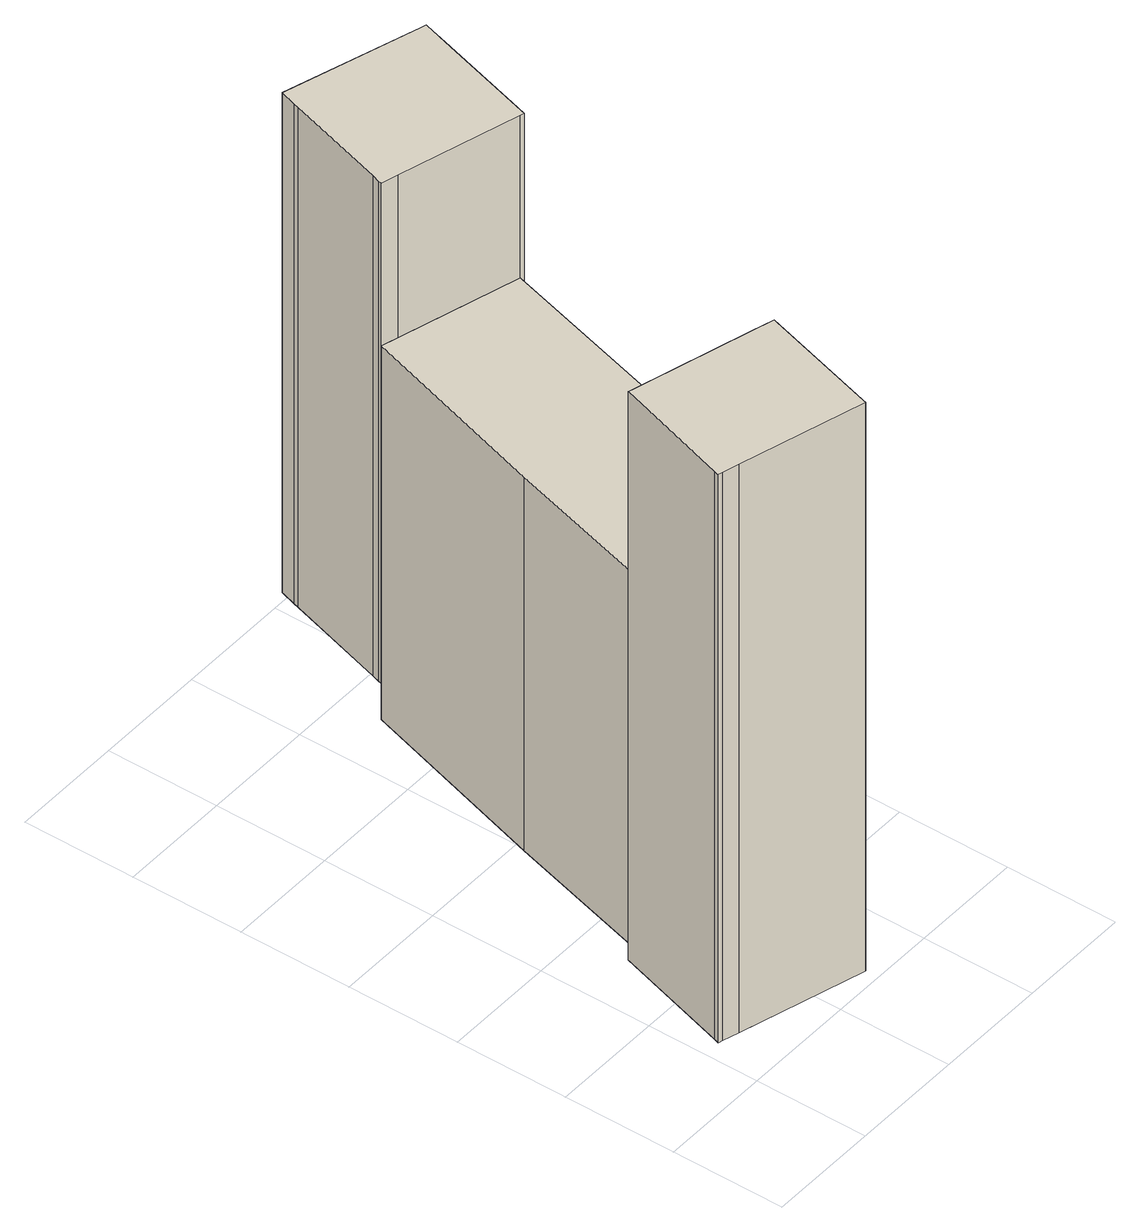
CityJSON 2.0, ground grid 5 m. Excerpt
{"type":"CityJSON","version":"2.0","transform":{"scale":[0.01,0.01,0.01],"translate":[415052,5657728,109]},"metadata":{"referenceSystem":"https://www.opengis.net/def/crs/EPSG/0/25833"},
"CityObjects":{
"building1":{"type":"Building","attributes":{"Gemeindeschluessel":14612000,"QualitaetDacherkennung":100,"Geometrietyp2DReferenz":"3000","function":"31001_9998","roofType":"9999"},"children":["building1-1","building1-2","building1-3"]},
"building1-1":{"type":"BuildingPart","attributes":{"Dachtyp_tdc":"tdcGableRoof","Dachneigung":35.27,"QualitaetDacherkennung":100,"Geometrietyp2DReferenz":"3000","measuredHeight":19.81,"roofType":"3100"},"parents":["building1"],"geometry":[{"type":"Solid","lod":"1","boundaries":[[[[0,1,2,3,4]],[[5,6,7,8,9]],[[4,6,5,0]],[[3,7,6,4]],[[2,8,7,3]],[[1,9,8,2]],[[0,5,9,1]]]]}]},
"building1-2":{"type":"BuildingPart","attributes":{"Dachtyp_tdc":"tdcHipRoof","Dachneigung":73.83,"QualitaetDacherkennung":100,"Geometrietyp2DReferenz":"3000","measuredHeight":32.75,"roofType":"3200"},"parents":["building1"],"geometry":[{"type":"Solid","lod":"1","boundaries":[[[[10,11,12,13,14,15,16,17,18,19,20,21,22,23]],[[24,25,26,27,28,29,30,31,32,33,34,35,36,37]],[[23,25,24,10]],[[22,26,25,23]],[[21,27,26,22]],[[20,28,27,21]],[[19,29,28,20]],[[18,30,29,19]],[[17,31,30,18]],[[16,32,31,17]],[[15,33,32,16]],[[14,34,33,15]],[[13,35,34,14]],[[12,36,35,13]],[[11,37,36,12]],[[10,24,37,11]]]]}]},
"building1-3":{"type":"BuildingPart","attributes":{"Dachtyp_tdc":"tdcHipRoof","Dachneigung":73.83,"QualitaetDacherkennung":100,"Geometrietyp2DReferenz":"3000","measuredHeight":30.35,"roofType":"3200"},"parents":["building1"],"geometry":[{"type":"Solid","lod":"1","boundaries":[[[[38,39,40,41,42,43,44,45,46,47,48,49,50,51,52,53]],[[54,55,56,57,58,59,60,61,62,63,64,65,66,67,68,69]],[[53,55,54,38]],[[52,56,55,53]],[[51,57,56,52]],[[50,58,57,51]],[[49,59,58,50]],[[48,60,59,49]],[[47,61,60,48]],[[46,62,61,47]],[[45,63,62,46]],[[44,64,63,45]],[[43,65,64,44]],[[42,66,65,43]],[[41,67,66,42]],[[40,68,67,41]],[[39,69,68,40]],[[38,54,69,39]]]]}]}
},
"vertices":[
[884,606,1913],[1300,2098,1913],[690,2270,1913],[432,1408,1913],[257,781,1913],[884,606,95],[257,781,95],[432,1408,95],[690,2270,95],[1300,2098,95],
[172,217,2795],[728,59,2795],[729,59,2795],[735,80,2795],[735,81,2795],[887,605,2795],[884,606,2795],[792,632,2795],[257,781,2795],[245,785,2795],[89,263,2795],[83,244,2795],[82,242,2795],[102,237,2795],[172,217,29],[102,237,29],[82,242,29],[83,244,29],[89,263,29],[245,785,29],[257,781,29],[792,632,29],[884,606,29],[887,605,29],[735,81,29],[735,80,29],[729,59,29],[728,59,29],
[695,2287,2704],[690,2270,2704],[766,2249,2704],[1300,2098,2704],[1318,2093,2704],[1329,2132,2704],[1454,2564,2704],[1470,2617,2704],[1476,2637,2704],[1488,2677,2704],[1466,2683,2704],[1437,2692,2704],[868,2864,2704],[846,2791,2704],[839,2768,2704],[704,2318,2704],[695,2287,270],[704,2318,270],[839,2768,270],[846,2791,270],[868,2864,270],[1437,2692,270],[1466,2683,270],[1488,2677,270],[1476,2637,270],[1470,2617,270],[1454,2564,270],[1329,2132,270],[1318,2093,270],[1300,2098,270],[766,2249,270],[690,2270,270]
]}
